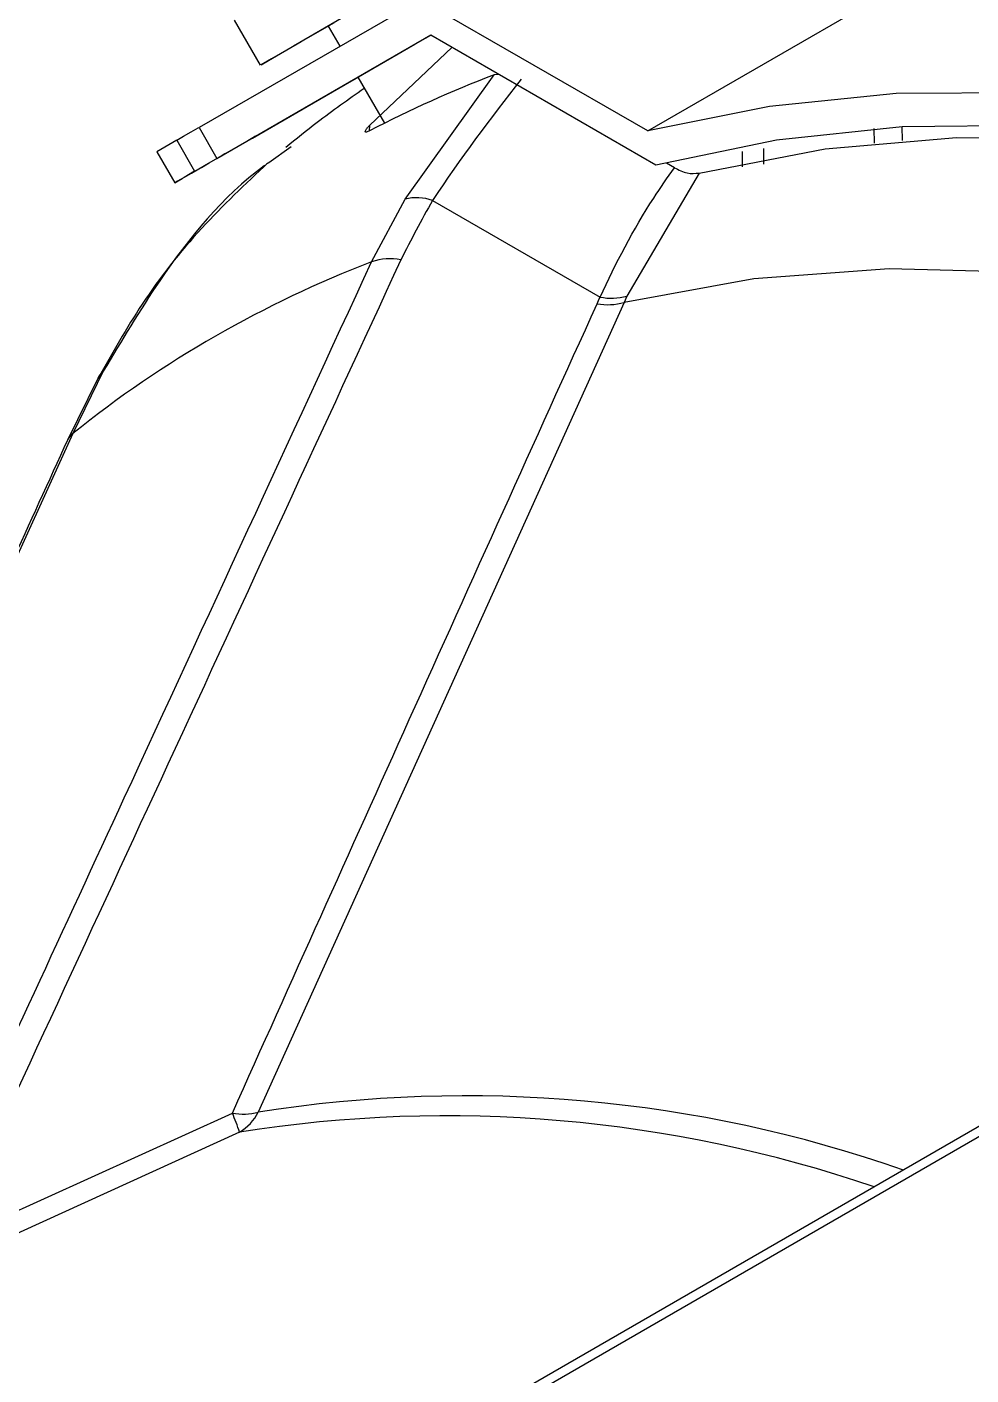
# Model space of a CAD drawing. Extents: x 16.7 to 113.1, y 4.5 to 84.5.
# Drawn here: x 78.356 to 79.306, y 67.674 to 69.03 of the extents above; entities that cross this region are included whole.
import ezdxf

# ---------------------------------------------------------------- set-up
doc = ezdxf.new("R2010")
doc.units = 0
doc.header["$MEASUREMENT"] = 0
doc.layers.add('OBJECT', color=7, linetype='CONTINUOUS')

msp = doc.modelspace()

# ---------------------------------------------------------------- linework, layer by layer
at = {"layer": 'OBJECT'}
for p, q in [((78.9805, 68.9256), (79.3906, 69.1623)), ((78.7519, 69.0575), (78.5294, 68.9291)), ((78.9805, 68.9256), (78.7519, 69.0575)), ((78.5647, 69.0369), (78.5909, 68.9915)), ((78.5474, 68.8979), (78.7624, 69.0221)), ((78.6593, 69.031), (78.671, 69.0108)), ((78.7624, 69.0221), (78.9887, 68.8914)), ((78.7008, 68.9311), (78.7838, 69.0097)), ((78.583, 68.9184), (78.689, 68.9796)), ((78.689, 68.9796), (78.7157, 68.9332)), ((78.7366, 68.857), (78.826, 68.9819)), ((78.8313, 68.9823), (78.826, 68.9819)), ((78.5294, 68.9291), (78.5474, 68.8979)), ((78.7008, 68.9311), (78.7005, 68.9255)), ((79.2086, 68.9133), (79.2083, 68.928)), ((79.2366, 68.9158), (79.2363, 68.9299)), ((78.5069, 68.9161), (78.4871, 68.9046)), ((78.5069, 68.9161), (78.5249, 68.8849)), ((78.583, 68.9184), (78.583, 68.9184)), ((78.4871, 68.9046), (78.5051, 68.8734)), ((78.5508, 68.8998), (78.5512, 68.9)), ((78.6219, 68.9097), (78.5995, 68.8936)), ((79.0759, 68.8893), (79.0759, 68.9047)), ((79.0968, 68.9079), (79.0968, 68.8922)), ((79.0322, 68.8832), (78.9595, 68.7594)), ((79.0073, 68.8885), (78.9994, 68.8931)), ((78.7028, 68.7938), (78.7366, 68.857)), ((78.7642, 68.8556), (78.9326, 68.7584)), ((78.9567, 68.7531), (78.5889, 67.9388)), ((78.9595, 68.7594), (78.9567, 68.7531)), ((78.4331, 68.6838), (78.4026, 68.6213)), ((78.4276, 68.6767), (78.3973, 68.6144)), ((78.4026, 68.6213), (78.041, 67.8278)), ((76.3646, 66.2119), (79.4835, 68.0124)), ((79.4457, 68.0007), (76.3558, 66.2169)), ((78.2758, 67.8075), (78.5629, 67.9378)), ((78.5702, 67.9186), (78.2855, 67.7889))]:
    msp.add_line(p, q, dxfattribs=at)
at = {"layer": 'OBJECT', "flags": 128}
for points in [[(78.7182, 69.0651), (78.6936, 69.0509), (78.6556, 69.0289), (78.6242, 69.0108), (78.6023, 68.9981), (78.5917, 68.992), (78.5934, 68.993), (78.6073, 69.001), (78.6321, 69.0154), (78.6656, 69.0347)], [(78.689, 68.9796), (78.6802, 68.9745), (78.681, 68.975), (78.6939, 68.9824), (78.7168, 68.9957), (78.7463, 69.0127), (78.7625, 69.022)], [(80.0688, 68.7924), (79.9229, 68.8499), (79.7788, 68.8959), (79.6369, 68.9304), (79.4978, 68.9531), (79.3621, 68.964), (79.2303, 68.9631), (79.103, 68.9502), (78.9805, 68.9256)], [(78.5069, 68.9161), (78.5139, 68.9201), (78.5215, 68.9245), (78.5286, 68.9286), (78.5294, 68.9291)], [(78.9887, 68.8914), (79.1101, 68.9165), (79.2364, 68.9299), (79.3672, 68.9314), (79.5018, 68.921), (79.6399, 68.8989), (79.7808, 68.865), (79.9239, 68.8196), (80.0688, 68.7627)], [(78.583, 68.9184), (78.5861, 68.9202), (78.5863, 68.9203), (78.5836, 68.9187), (78.5783, 68.9157), (78.5714, 68.9117), (78.5638, 68.9073), (78.5567, 68.9032), (78.5512, 68.9)], [(79.0322, 68.8832), (79.1589, 68.9074), (79.2908, 68.9189), (79.4274, 68.9175), (79.5681, 68.9033), (79.7123, 68.8764), (79.8593, 68.8369), (80.0086, 68.7849), (80.1595, 68.7206), (80.2706, 68.666)], [(78.5249, 68.8849), (78.5145, 68.8788), (78.5078, 68.875), (78.5051, 68.8735), (78.5066, 68.8743), (78.5123, 68.8776), (78.5218, 68.8831), (78.5348, 68.8906), (78.5508, 68.8998)], [(78.5249, 68.8849), (78.5319, 68.8889), (78.5395, 68.8933), (78.5466, 68.8974), (78.5521, 68.9006), (78.5552, 68.9024), (78.5554, 68.9025), (78.5527, 68.9009), (78.5474, 68.8979)], [(81.5934, 67.231), (81.4629, 67.4054), (81.3269, 67.5725), (81.186, 67.7315), (81.0407, 67.8816), (80.892, 68.0222), (80.7403, 68.1525), (80.5864, 68.2721), (80.4311, 68.3802), (80.275, 68.4765), (80.1189, 68.5604), (79.9636, 68.6316), (79.8098, 68.6897), (79.6581, 68.7345), (79.5093, 68.7657), (79.3641, 68.7832), (79.2231, 68.787), (79.0871, 68.7769), (78.9567, 68.7531)]]:
    msp.add_lwpolyline(points, dxfattribs=at)
at = {"layer": 'OBJECT'}
for centre, radius, start, end in [((79.2405, 67.8926), 1.1655, 110.8312, 117.5803), ((78.748, 68.8076), 0.0507, 71.3658, 103.0279), ((79.1061, 67.7447), 1.124, 111.026, 128.7498), ((78.7212, 68.742), 0.055, 78.409, 109.5284), ((78.9403, 68.8099), 0.0591, 259.5069, 286.0441), ((78.9441, 68.8159), 0.0586, 258.6856, 285.2403), ((78.4482, 68.666), 0.0233, 130.2603, 152.228), ((78.4127, 68.6075), 0.0171, 126.3063, 154.9014), ((78.7979, 66.6221), 1.3331, 70.7388, 99.0218), ((78.5736, 67.9976), 0.0608, 259.8731, 284.5897), ((78.2869, 67.8215), 0.2995, 18.9259, 22.8524), ((78.5451, 67.9606), 0.0489, 300.8849, 333.54), ((78.7785, 66.6096), 1.3255, 71.0911, 99.0417)]:
    msp.add_arc(centre, radius, start, end, dxfattribs=at)
for points, knots in [([(78.6955, 68.9682), (78.6795, 68.957), (78.6526, 68.9381), (78.6271, 68.9173), (78.6167, 68.9089)], [0, 0, 0, 0, 0.593091, 1, 1, 1, 1]), ([(78.8531, 68.9775), (78.8224, 68.9377), (78.7918, 68.898), (78.7642, 68.8556), (78.7642, 68.8556)], [0, 0, 0, 0, 0.999985, 1, 1, 1, 1]), ([(78.7009, 68.9256), (78.6997, 68.9251), (78.6977, 68.9241), (78.6964, 68.9244), (78.6964, 68.9254), (78.6975, 68.9273), (78.6991, 68.9293), (78.7003, 68.9306), (78.7008, 68.9311)], [0, 0, 0, 0, 0.290844, 0.479311, 0.632244, 0.786172, 0.918668, 1, 1, 1, 1]), ([(78.5987, 68.8933), (78.576, 68.872), (78.5295, 68.8285), (78.4721, 68.7554), (78.4422, 68.7019), (78.4281, 68.6767)], [0, 0, 0, 0, 0.336515, 0.686181, 1, 1, 1, 1]), ([(78.5995, 68.8936), (78.598, 68.8925), (78.5538, 68.8608), (78.4963, 68.7896), (78.4514, 68.7144), (78.4331, 68.6838)], [0, 0, 0, 0, 0.02043, 0.600879, 1, 1, 1, 1]), ([(78.9326, 68.7584), (78.9326, 68.7584), (78.9482, 68.7921), (78.9721, 68.838), (79.0003, 68.8785), (79.0073, 68.8885)], [0, 0, 0, 0, 0.000013, 0.751245, 1, 1, 1, 1]), ([(79.0073, 68.8885), (79.0117, 68.8864), (79.0206, 68.882), (79.0283, 68.8828), (79.0322, 68.8832)], [0, 0, 0, 0, 0.493543, 1, 1, 1, 1]), ([(78.7642, 68.8556), (78.7642, 68.8556), (78.7527, 68.8357), (78.7425, 68.8158), (78.7323, 68.7959)], [0, 0, 0, 0, 0.00003, 1, 1, 1, 1]), ([(78.2344, 67.7786), (78.2475, 67.8069), (78.3207, 67.9657), (78.4771, 68.3042), (78.62, 68.6142), (78.7028, 68.7938)], [0, 0, 0, 0, 0.083458, 0.469005, 1, 1, 1, 1]), ([(78.7323, 68.7959), (78.6542, 68.6268), (78.5023, 68.2976), (78.3499, 67.9679), (78.2758, 67.8075)], [0, 0, 0, 0, 0.513344, 1, 1, 1, 1]), ([(78.5629, 67.9378), (78.6221, 68.0697), (78.7441, 68.3412), (78.8666, 68.6124), (78.9296, 68.7518)], [0, 0, 0, 0, 0.48595, 1, 1, 1, 1]), ([(78.9296, 68.7518), (78.9305, 68.754), (78.9315, 68.7562), (78.9326, 68.7584), (78.9326, 68.7584)], [0, 0, 0, 0, 0.999721, 1, 1, 1, 1]), ([(78.3972, 68.6147), (78.3589, 68.5308), (78.2389, 68.2679), (78.1195, 68.0051), (78.0381, 67.8261)], [0, 0, 0, 0, 0.318953, 1, 1, 1, 1])]:
    msp.add_open_spline(points, degree=3, knots=knots, dxfattribs=at)

doc.saveas('drawing.dxf')
